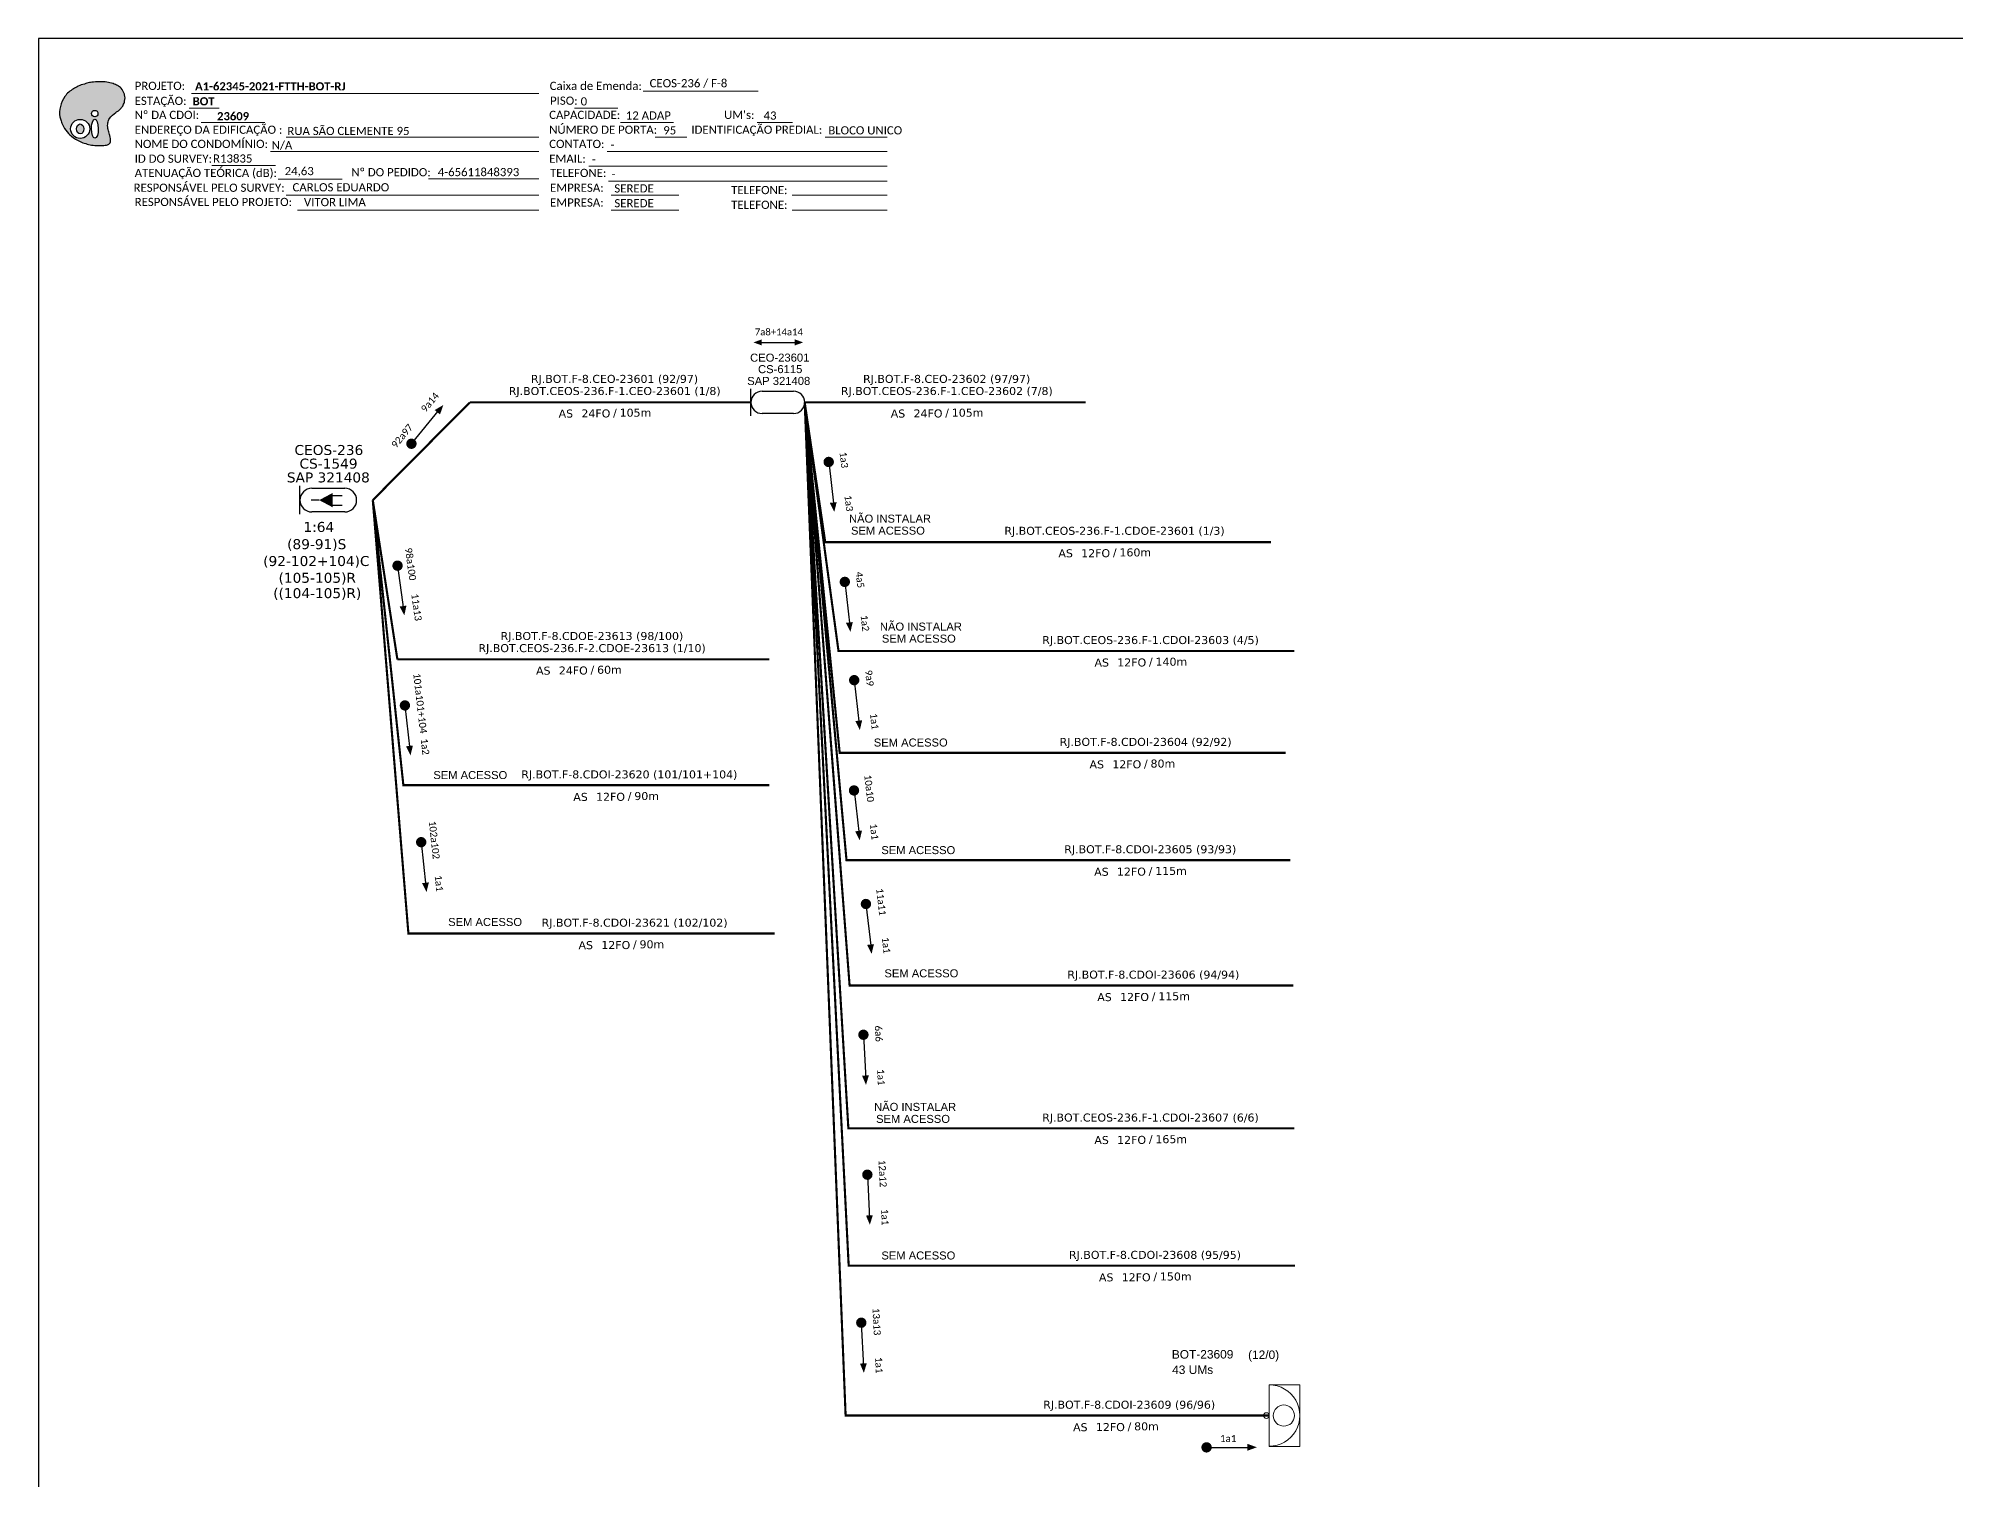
# Model space of a CAD drawing. Extents: x -89 to 749, y 705 to 1299.
# Drawn here: x -89.3 to 330, y 983.7 to 1299 of the extents above; entities that cross this region are included whole.
import ezdxf
from ezdxf.enums import TextEntityAlignment as Align

# ---------------------------------------------------------------- set-up
doc = ezdxf.new("R2010")
doc.units = 0
for name, color, linetype, lineweight in [("20.0-LEGENDA DOS CDO'S", 1, 'Continuous', 0), ('20.2-CDO_POSTE', 1, 'Continuous', 5), ('40.1-ETIQUETAS', 1, 'Continuous', 20)]:
    doc.layers.add(name, color=color, linetype=linetype, lineweight=lineweight)
for name, color, linetype in [('20.4-CEOS', 1, 'Continuous'), ('CAP a instalar', 1, 'Continuous'), ('SETA', 7, 'Continuous')]:
    doc.layers.add(name, color=color, linetype=linetype)
doc.styles.add('ARIAL', font='arial.ttf')
doc.styles.add('siredit', font='verdana.ttf')
doc.styles.get("Standard").update_dxf_attribs({"font": 'arial.ttf'})
doc.styles.add('WMF-Calibri0', font='calibri.ttf')
doc.styles.add('WMF-Calibri1', font='calibrib.ttf')
doc.linetypes.add('FENCELINE1', pattern='A,0.25,-0.1,[133,ltypeshp.shx,S=0.1,R=0,X=-0.1,Y=0],-0.1,1', length=1.45)

# ---------------------------------------------------------------- blocks, each defined once
blk = doc.blocks.new('OI')
h = blk.add_hatch(color=40)
edge = h.paths.add_edge_path()
edge.add_spline(control_points=[(4.35, -0.67), (3.92, -0.99), (3.26, -1.5), (2.81, -2.59), (2.9, -3.5), (3.06, -4.27), (3.31, -4.85), (3.37, -5.39), (3.4, -5.88), (3.2, -6.4), (2.54, -6.61), (1.65, -6.63), (0.55, -6.67), (-0.56, -6.42), (-1.61, -6.14), (-2.77, -5.61), (-3.92, -4.77), (-4.89, -3.7), (-5.34, -2.65), (-5.6, -1.94), (-5.85, -0.96), (-5.71, 0.47), (-5.1, 2.02), (-4.14, 3.02), (-3.3, 3.61), (-2.37, 4.16), (-1.36, 4.44), (-0.56, 4.7), (0.79, 4.85), (2.24, 4.97), (3.79, 4.57), (4.67, 4.21), (5.44, 3.65), (5.76, 2.99), (6.03, 2.21), (6.01, 1.46), (5.72, 0.64), (5.31, 0.08), (4.88, -0.38), (4.51, -0.55), (4.35, -0.67)], knot_values=[0, 0, 0, 0, 1.60434, 2.417191, 3.427595, 4.282808, 4.776746, 5.304182, 5.888771, 6.258406, 6.858137, 7.79129, 8.986195, 10.124242, 11.187857, 12.242908, 13.953784, 15.414161, 16.515391, 17.349188, 17.675853, 19.552021, 21.515531, 22.568638, 23.63245, 24.621084, 25.782718, 26.745347, 27.142653, 29.870543, 31.004649, 31.921532, 32.709589, 33.801391, 34.042471, 35.192333, 35.971461, 36.628871, 37.254359, 37.836911, 37.836911, 37.836911, 37.836911], degree=3, periodic=0)
h.paths.add_polyline_path([(1.13, -0.87, -1), (-0.04, -0.87, -1)], flags=16)
edge = h.paths.add_edge_path(flags=16)
edge.add_ellipse((0.56, -3.59), major_axis=(-0.02, 1.71), ratio=0.361305, start_angle=0, end_angle=360)
h.paths.add_polyline_path([(-0.36, -3.62, -1), (-3.8, -3.62, -1)], flags=16)
edge = h.paths.add_edge_path(flags=0)
edge.add_ellipse((-2.08, -3.62), major_axis=(0, 0.885), ratio=0.758294, start_angle=0, end_angle=360)
at = {"color": 40}
for centre, radius in [((-2.08, -3.62), 1.72), ((0.54, -0.87), 0.587)]:
    blk.add_circle(centre, radius, dxfattribs=at)
blk.add_ellipse((-2.08, -3.62), major_axis=(0, 0.885), ratio=0.758294, start_param=-3.141592653589792, end_param=3.141592653589792, dxfattribs=at)
blk.add_ellipse((0.56, -3.59), major_axis=(-0.02, 1.71), ratio=0.361305, dxfattribs=at)
at = {"color": 40, "start_tangent": (-0.800898, -0.598801), "end_tangent": (-0.800898, -0.598801)}
blk.add_spline([(4.35, -0.67), (3.2, -1.78), (2.9, -2.54), (2.92, -3.55), (3.12, -4.38), (3.28, -4.85), (3.37, -5.37), (3.35, -5.95), (3.2, -6.29), (2.66, -6.55), (1.73, -6.63), (0.54, -6.62), (-0.58, -6.41), (-1.6, -6.11), (-2.56, -5.67), (-3.95, -4.67), (-4.89, -3.56), (-5.37, -2.56), (-5.64, -1.78), (-5.72, -1.46), (-5.63, 0.42), (-4.84, 2.22), (-4.13, 2.99), (-3.27, 3.62), (-2.4, 4.09), (-1.3, 4.47), (-0.37, 4.72), (0.02, 4.77), (2.75, 4.8), (3.85, 4.53), (4.69, 4.16), (5.31, 3.68), (5.85, 2.73), (5.93, 2.5), (5.94, 1.35), (5.67, 0.62), (5.29, 0.08), (4.84, -0.36), (4.35, -0.67)], degree=3, dxfattribs=at)
blk = doc.blocks.new('CARIMBO')
at = {"color": 7, "lineweight": 0}
for points in [[(134.48, -16.3), (159.61, -16.3)], [(35.15, -20.06), (41.7, -20.06)], [(35.66, -16.79), (111.64, -16.79)], [(119.43, -20.02), (128.92, -20.02)], [(37.81, -23.14), (51.75, -23.14)], [(129.48, -23.14), (141.1, -23.14)], [(159.42, -23.14), (167.09, -23.14)], [(56.38, -26.37), (111.64, -26.37)], [(137.07, -26.37), (144.01, -26.37)], [(174.24, -26.37), (187.8, -26.37)], [(40.13, -32.55), (54.07, -32.55)], [(52.97, -29.48), (111.64, -29.48)], [(122.56, -32.72), (187.83, -32.72)], [(126.6, -29.48), (187.83, -29.48)], [(54.67, -35.52), (68.61, -35.52)], [(126.84, -35.96), (187.83, -35.96)], [(56.38, -39.07), (111.64, -39.07)], [(127.45, -39.07), (142.25, -39.07)], [(167.06, -39.07), (187.83, -39.07)], [(58.87, -42.31), (111.64, -42.31)], [(127.45, -42.31), (142.25, -42.31)], [(167.06, -42.31), (187.83, -42.31)]]:
    blk.add_lwpolyline(points, dxfattribs=at)
at = {"color": 7, "xscale": 1.213923925163967, "yscale": 1.213923925163967, "zscale": 1.213923925163967, "rotation": 0.1532896023949059}
blk.add_blockref('OI', (13.86, -20.16), dxfattribs=at)
at = {"color": 7, "lineweight": 0, "style": 'WMF-Calibri0'}
for s, height, p in [('PROJETO:', 1.793, (23.26, -16.04)), ('Caixa de Emenda:', 1.7927, (114.02, -16.04)), ('ESTAÇÃO:', 1.793, (23.26, -19.32)), ('Nº DA CDOI:', 1.7927, (23.26, -22.39)), ('CAPACIDADE:', 1.7927, (113.91, -22.39)), ('PISO:', 1.793, (114.09, -19.28)), ("UM's:", 1.793, (152.15, -22.39)), ('ENDEREÇO DA EDIFICAÇÃO :', 1.7927, (23.26, -25.63)), ('NÚMERO DE PORTA:', 1.7927, (113.91, -25.63)), ('IDENTIFICAÇÃO PREDIAL:', 1.7927, (144.99, -25.63)), ('NOME DO CONDOMÍNIO:', 1.7927, (23.26, -28.74)), ('CONTATO:', 1.793, (113.91, -28.74)), ('ATENUAÇÃO TEÓRICA (dB):', 1.7927, (23.26, -35.09)), ('ID DO SURVEY:', 1.7927, (23.26, -31.97)), ('EMAIL:', 1.793, (113.91, -31.97)), ('TELEFONE:', 1.793, (114.09, -35.09)), ('RESPONSÁVEL PELO SURVEY:', 1.7927, (23.02, -38.32)), ('EMPRESA:', 1.793, (114.09, -38.32)), ('TELEFONE:', 1.793, (153.7, -38.83)), ('RESPONSÁVEL PELO PROJETO:', 1.7927, (23.26, -41.44)), ('EMPRESA:', 1.793, (114.09, -41.56)), ('TELEFONE:', 1.793, (153.7, -42.06))]:
    blk.add_text(s, height=height, dxfattribs=at).set_placement(p)
at = {"color": 7, "lineweight": 0, "flags": 8}
for tag, p, style in [('PROJ', (36.46, -16.13), 'WMF-Calibri1'), ('CEOS-XX', (135.87, -15.46), 'WMF-Calibri0'), ('EST', (35.94, -19.41), 'WMF-Calibri1'), ('PISO_PTR', (120.78, -19.42), 'WMF-Calibri0'), ('CAPAC.', (130.66, -22.52), 'WMF-Calibri0'), ("UC'S", (160.78, -22.54), 'WMF-Calibri0'), ('LOGRADOURO', (56.65, -25.91), 'WMF-Calibri0'), ('N°', (138.85, -25.77), 'WMF-Calibri0'), ('N°PREDIO', (174.94, -25.77), 'WMF-Calibri0'), ('NOME_DO_COND.', (53.23, -29.02), 'WMF-Calibri0'), ('NOME_DO_CONTATO', (127.3, -28.89), 'WMF-Calibri0'), ('_ID_', (40.39, -31.94), 'WMF-Calibri0'), ('O_POTEN', (56.06, -34.68), 'WMF-Calibri0'), ('EMAIL', (123.26, -32.12), 'WMF-Calibri0'), ('RES_SURVEY', (57.78, -38.23), 'WMF-Calibri0'), ('TELEFONE', (127.55, -35.36), 'WMF-Calibri0'), ('EMP_RESP_SURVEY', (128.16, -38.47), 'WMF-Calibri0'), ('CONT_RESP_SURVEY', (167.76, -38.47), 'WMF-Calibri0'), ('RES_PROJ', (60.27, -41.47), 'WMF-Calibri0'), ('EMP_RESP_PROJ', (128.16, -41.71), 'WMF-Calibri0'), ('CONT_RESP_PROJ', (167.76, -41.71), 'WMF-Calibri0')]:
    blk.add_attdef(tag, p, '', height=1.79, dxfattribs=dict(at, style=style))
at = {"color": 7, "lineweight": 0, "style": 'WMF-Calibri1', "flags": 8}
blk.add_attdef("N° CDO'S", text='', height=1.79, dxfattribs=at).set_placement((44.78, -22.68), align=Align.CENTER)
blk = doc.blocks.new('ETIQUETA_RS5F')
at = {"layer": '40.1-ETIQUETAS', "color": 0, "style": 'siredit'}
blk.add_text('/', height=1.5, dxfattribs=at).set_placement((1.58, -1.95), align=Align.MIDDLE_RIGHT)
for tag, p in [('ETIQUETA_R_PRIMARIA', (1.21, 4.1)), ('ETIQUETA_R_SECUNDARIA', (1.21, 2.1)), ('F_ATIVAS/F_MORTAS', (1.14, -4.24))]:
    blk.add_attdef(tag, text='', height=1.5, dxfattribs=at).set_placement(p, align=Align.MIDDLE_CENTER)
for tag, p in [('TIPO_CABO', (-6.58, -2.12)), ('CAP_CABO', (0.4, -2.09))]:
    blk.add_attdef(tag, text='', height=1.5, dxfattribs=at).set_placement(p, align=Align.MIDDLE_RIGHT)
blk.add_attdef('METROS', text='', height=1.5, dxfattribs=at).set_placement((2.14, -1.95), align=Align.MIDDLE_LEFT)
for tag, p in [('FUSÃO_1', (0.85, -8.39)), ('FUSÃO_2', (0.85, -10.6)), ('FUSÃO_3', (0.85, -12.93)), ('FUSÃO_4', (0.85, -15.14)), ('FUSÃO_5', (0.85, -17.16))]:
    blk.add_attdef(tag, text='', height=1.5, dxfattribs=at).set_placement(p, align=Align.CENTER)
blk = doc.blocks.new('CDOE-TEXTO PADRÃO')
at = {"layer": "20.0-LEGENDA DOS CDO'S", "color": 0, "style": 'ARIAL'}
for tag, p in [('CDO_N', (0.49, 7.39)), ('CORDOALHA', (0.5, 4.33)), ('SAP', (0.51, 1.67)), ('SPLITER_1', (0.59, -0.91)), ('SPLITER_2', (0.6, -3.55)), ('(XX-XX_F)S', (0.54, -8.29)), ('(XX-XX_L)S', (0.55, -10.83)), ('UMS', (0.55, -13.15))]:
    blk.add_attdef(tag, p, '', height=1.7, rotation=0.118, dxfattribs=at)
blk.add_attdef('FIBRAS_UTILIZADAS', text='', height=1.7, rotation=0.118, dxfattribs=at).set_placement((19.77, 7.43), align=Align.CENTER)

msp = doc.modelspace()

# ---------------------------------------------------------------- linework, layer by layer
msp.add_lwpolyline([(-89.32, 705.02), (749.25, 705.02), (749.25, 1299.02), (-89.32, 1299.02), (-89.32, 705.02)])
at = {"color": 7, "lineweight": 0}
msp.add_lwpolyline([(-4.01, 1268.26), (20.14, 1268.26)], dxfattribs=at)
at = {"const_width": 1.13, "elevation": 2}
for points in [[(-8.09, 1209.9, 1), (-7.37, 1210.77, 1)], [(-10.85, 1184.22, -1), (-10.69, 1183.1, -1)], [(-9.22, 1153.65, -1), (-9.09, 1152.53, -1)], [(-5.66, 1123.73, -1), (-5.53, 1122.61, -1)], [(165.59, 990.78, 1), (166.72, 990.78, 1)]]:
    msp.add_lwpolyline(points, format="xyb", close=True, dxfattribs=at)
at = {"const_width": 1.13}
for points in [[(83.45, 1206.91, -1), (83.58, 1205.78, -1)], [(86.98, 1180.67, -1), (87.11, 1179.55, -1)], [(89.03, 1159.18, -1), (89.16, 1158.06, -1)], [(88.99, 1135.05, -1), (89.12, 1133.93, -1)], [(91.6, 1110.21, -1), (91.73, 1109.09, -1)], [(91.08, 1081.6, -1), (91.14, 1080.48, -1)], [(91.94, 1051, -1), (92, 1049.87, -1)], [(90.62, 1018.62, -1), (90.68, 1017.49, -1)]]:
    msp.add_lwpolyline(points, format="xyb", close=True, dxfattribs=at)
at = {"layer": '20.4-CEOS', "color": 5}
for p, q in [((66.52, 1216.44, 2), (66.52, 1222.34, 2)), ((68.97, 1221.83, 2), (75.82, 1221.83, 2)), ((75.82, 1216.94, 2), (68.97, 1216.94, 2))]:
    msp.add_line(p, q, dxfattribs=at)
at = {"layer": '20.4-CEOS', "color": 7}
for p, q in [((-29.52, 1200.58, 2), (-22.29, 1200.58, 2)), ((-22.29, 1195.43, 2), (-29.52, 1195.43, 2))]:
    msp.add_line(p, q, dxfattribs=at)
at = {"layer": '20.4-CEOS', "color": 7, "elevation": 2}
for points in [[(-32.1, 1194.9), (-32.1, 1201.11)], [(-27.9, 1198), (-29.64, 1198)], [(-25.05, 1199.03), (-22.86, 1199.03)], [(-25.05, 1196.88), (-22.86, 1196.88)]]:
    msp.add_lwpolyline(points, dxfattribs=at)
msp.add_lwpolyline([(-27.9, 1198, 0, 3.18, 0), (-24.92, 1198, 3.18, 3.18, 0)], format="xyseb", dxfattribs=at)
at = {"layer": '20.4-CEOS', "color": 5}
for centre, start, end in [((68.97, 1219.39, 2), 90, 270), ((75.82, 1219.39, 2), 270, 90)]:
    msp.add_arc(centre, 2.45, start, end, dxfattribs=at)
at = {"layer": '20.4-CEOS', "color": 7}
for centre, start, end in [((-29.52, 1198, 2), 90, 270), ((-22.29, 1198, 2), 270, 90)]:
    msp.add_arc(centre, 2.58, start, end, dxfattribs=at)
at = {"layer": '40.1-ETIQUETAS', "color": 1}
msp.add_line((179.86, 991.03, 2), (179.86, 1004.45, 2), dxfattribs=at)
at = {"layer": '40.1-ETIQUETAS', "color": 7, "elevation": 2}
msp.add_lwpolyline([(-16.18, 1198, 0.467, 0.467, 0), (-9.49, 1135.63, 0.467, 0.467, 0), (70.56, 1135.63, 0.467, 0.467, 0)], format="xyseb", dxfattribs=at)
at = {"layer": '40.1-ETIQUETAS', "color": 1, "elevation": 2}
msp.add_lwpolyline([(179.86, 1004.45), (186.58, 1004.45), (186.58, 991), (179.86, 991)], close=True, dxfattribs=at)
at = {"layer": '40.1-ETIQUETAS', "color": 1}
for centre, major_axis, start_param, end_param in [((179.86, 997.74, 2), (-4.74, 4.74), 2.356194, 5.497787), ((183.05, 997.74, 2), (1.64, 1.64), 3.926991, 10.210176)]:
    msp.add_ellipse(centre, major_axis=major_axis, ratio=1, start_param=start_param, end_param=end_param, dxfattribs=at)
at = {"layer": '40.1-ETIQUETAS', "color": 251, "true_color": 0x636466}
msp.add_ellipse((179.24, 997.74, 2), major_axis=(-0.439, 0.439), ratio=1, start_param=2.356194490191767, end_param=8.639379797371353, dxfattribs=at)
at = {"layer": 'CAP a instalar', "color": 7, "linetype": 'FENCELINE1', "ltscale": 5, "const_width": 0.467, "elevation": 2}
for points in [[(-16.18, 1198), (5.05, 1219.39)], [(66.52, 1219.39), (5.05, 1219.39)], [(78.27, 1219.39), (139.74, 1219.39)], [(-16.18, 1198), (-10.8, 1163.15)], [(70.56, 1163.15), (-10.8, 1163.15)]]:
    msp.add_lwpolyline(points, dxfattribs=at)
at = {"layer": 'CAP a instalar', "color": 8, "linetype": 'FENCELINE1', "ltscale": 5, "const_width": 0.467, "elevation": 2}
for points in [[(78.27, 1219.39), (82.76, 1188.81), (180.21, 1188.81)], [(78.27, 1219.39), (85.66, 1165.01), (185.35, 1165.01)], [(78.27, 1219.39), (87.82, 1060.56), (185.32, 1060.56)]]:
    msp.add_lwpolyline(points, dxfattribs=at)
at = {"layer": 'CAP a instalar', "color": 251, "linetype": 'FENCELINE1', "ltscale": 5, "true_color": 0x636466, "const_width": 0.467, "elevation": 2}
for points in [[(78.27, 1219.39), (85.92, 1142.73), (183.45, 1142.73)], [(78.27, 1219.39), (87.41, 1119.25), (184.47, 1119.25)], [(78.27, 1219.39), (88.09, 1091.83), (185.15, 1091.83)], [(78.27, 1219.39), (87.89, 1030.52), (185.51, 1030.52)]]:
    msp.add_lwpolyline(points, dxfattribs=at)
at = {"layer": 'CAP a instalar', "linetype": 'FENCELINE1', "ltscale": 5, "const_width": 0.467, "elevation": 2}
msp.add_lwpolyline([(78.27, 1219.39), (87.22, 997.74), (179.86, 997.74)], dxfattribs=at)
at = {"layer": 'CAP a instalar', "color": 251, "linetype": 'FENCELINE1', "ltscale": 5, "true_color": 0x636466, "elevation": 2}
msp.add_lwpolyline([(-16.18, 1198, 0.467, 0.467, 0), (-8.39, 1103.19, 0.467, 0.467, 0), (71.7, 1103.19, 0.467, 0.467, 0)], format="xyseb", dxfattribs=at)
at = {"layer": 'SETA', "elevation": 2}
for points in [[(68.2, 1232.49), (76.79, 1232.49)], [(-7.73, 1210.33), (-1.56, 1217.81)], [(-10.77, 1183.66), (-9.44, 1174.06)], [(-9.16, 1153.09), (-8.06, 1143.46)], [(-5.6, 1123.17), (-4.55, 1113.52)], [(166.16, 990.78), (175.86, 990.78)]]:
    msp.add_lwpolyline(points, dxfattribs=at)
at = {"layer": 'SETA'}
for points in [[(83.52, 1206.35), (84.62, 1196.71)], [(87.04, 1180.11), (88.14, 1170.47)], [(89.09, 1158.62), (90.19, 1148.99)], [(89.06, 1134.49), (90.16, 1124.85)], [(91.67, 1109.65), (92.77, 1100.01)], [(91.11, 1081.04), (91.61, 1071.36)], [(91.97, 1050.44), (92.47, 1040.75)], [(90.65, 1018.05), (91.16, 1008.37)]]:
    msp.add_lwpolyline(points, dxfattribs=at)
for points in [[(68.89, 1233.17, 2), (67.06, 1232.5, 2), (68.89, 1231.84, 2)], [(76.11, 1233.17, 2), (77.94, 1232.5, 2), (76.11, 1231.84, 2)], [(-2.64, 1217.7, 2), (-0.75, 1218.82, 2), (-1.48, 1216.74, 2)], [(83.77, 1197.4), (84.75, 1195.43), (85.26, 1197.57)], [(-10.31, 1174.72, 2), (-9.28, 1172.78, 2), (-8.82, 1174.93, 2)], [(87.29, 1171.16), (88.28, 1169.19), (88.79, 1171.33)], [(89.34, 1149.67), (90.33, 1147.71), (90.84, 1149.84)], [(-8.91, 1144.14, 2), (-7.92, 1142.17, 2), (-7.41, 1144.31, 2)], [(89.31, 1125.54), (90.29, 1123.57), (90.8, 1125.71)], [(-5.4, 1114.22, 2), (-4.43, 1112.24, 2), (-3.91, 1114.38, 2)], [(91.92, 1100.7), (92.9, 1098.73), (93.41, 1100.87)], [(90.81, 1072.09), (91.67, 1070.07), (92.31, 1072.17)], [(91.67, 1041.49), (92.52, 1039.47), (93.17, 1041.57)], [(90.35, 1009.11), (91.21, 1007.08), (91.85, 1009.18)], [(175.08, 991.55, 2), (177.15, 990.8, 2), (175.08, 990.04, 2)]]:
    msp.add_solid(points, dxfattribs=at)

# ---------------------------------------------------------------- block references
ref = msp.add_blockref('CARIMBO', (-91.51, 1303.77))
ref.add_attrib('PROJ', 'A1-62345-2021-FTTH-BOT-RJ', (-55.05, 1287.63), dxfattribs={"color": 7, "lineweight": 0, "height": 1.7927, "style": 'WMF-Calibri1'})
ref.add_attrib('EST', 'BOT', (-55.57, 1284.35), dxfattribs={"color": 7, "lineweight": 0, "height": 1.793, "style": 'WMF-Calibri1'})
ref.add_attrib("N° CDO'S", '23609', dxfattribs={"color": 7, "lineweight": 0, "height": 1.793, "style": 'WMF-Calibri1'}).set_placement((-46.73, 1281.09), align=Align.CENTER)
ref.add_attrib('LOGRADOURO', 'RUA SÃO CLEMENTE 95', (-34.86, 1277.86), dxfattribs={"color": 7, "lineweight": 0, "height": 1.7927, "style": 'WMF-Calibri0'})
ref.add_attrib('NOME_DO_COND.', 'N/A', (-38.28, 1274.74), dxfattribs={"color": 7, "lineweight": 0, "height": 1.793, "style": 'WMF-Calibri0'})
ref.add_attrib('_ID_', 'R13835', (-51.11, 1271.83), dxfattribs={"color": 7, "lineweight": 0, "height": 1.793, "style": 'WMF-Calibri0'})
ref.add_attrib('O_POTEN', '24,63', (-35.45, 1269.09), dxfattribs={"color": 7, "lineweight": 0, "height": 1.793, "style": 'WMF-Calibri0'})
ref.add_attrib('RES_SURVEY', 'CARLOS EDUARDO', (-33.73, 1265.54), dxfattribs={"color": 7, "lineweight": 0, "height": 1.7927, "style": 'WMF-Calibri0'})
ref.add_attrib('RES_PROJ', 'VITOR LIMA', (-31.24, 1262.3), dxfattribs={"color": 7, "lineweight": 0, "height": 1.793, "style": 'WMF-Calibri0'})
ref.add_attrib('CEOS-XX', 'CEOS-236 / F-8', (44.36, 1288.31), dxfattribs={"color": 7, "lineweight": 0, "height": 1.7927, "style": 'WMF-Calibri0'})
ref.add_attrib('CAPAC.', '12 ADAP', (39.15, 1281.25), dxfattribs={"color": 7, "lineweight": 0, "height": 1.793, "style": 'WMF-Calibri0'})
ref.add_attrib("UC'S", '43', (69.27, 1281.23), dxfattribs={"color": 7, "lineweight": 0, "height": 1.793, "style": 'WMF-Calibri0'})
ref.add_attrib('PISO_PTR', '0', (29.28, 1284.34), dxfattribs={"color": 7, "lineweight": 0, "height": 1.79, "style": 'WMF-Calibri0'})
ref.add_attrib('N°', '95', (47.34, 1278), dxfattribs={"color": 7, "lineweight": 0, "height": 1.793, "style": 'WMF-Calibri0'})
ref.add_attrib('N°PREDIO', 'BLOCO UNICO', (83.43, 1278), dxfattribs={"color": 7, "lineweight": 0, "height": 1.7927, "style": 'WMF-Calibri0'})
ref.add_attrib('NOME_DO_CONTATO', '-', (35.79, 1274.88), dxfattribs={"color": 7, "lineweight": 0, "height": 1.79, "style": 'WMF-Calibri0'})
ref.add_attrib('EMAIL', '-', (31.75, 1271.65), dxfattribs={"color": 7, "lineweight": 0, "height": 1.79, "style": 'WMF-Calibri0'})
ref.add_attrib('TELEFONE', '-', (36.04, 1268.41), dxfattribs={"color": 7, "lineweight": 0, "height": 1.79, "style": 'WMF-Calibri0'})
ref.add_attrib('EMP_RESP_SURVEY', 'SEREDE', (36.65, 1265.3), dxfattribs={"color": 7, "lineweight": 0, "height": 1.793, "style": 'WMF-Calibri0'})
ref.add_attrib('EMP_RESP_PROJ', 'SEREDE', (36.65, 1262.06), dxfattribs={"color": 7, "lineweight": 0, "height": 1.793, "style": 'WMF-Calibri0'})
at = {"layer": '20.2-CDO_POSTE', "color": 5}
ref = msp.add_blockref('CDOE-TEXTO PADRÃO', (66.21, 1221.28, 2), dxfattribs=dict(at, xscale=1.034482322246155, yscale=1.034482322246155, zscale=1.034482322246155))
ref.add_attrib('CDO_N', 'CEO-23601', (66.33, 1228.28, 2), dxfattribs={"layer": "20.0-LEGENDA DOS CDO'S", "color": 0, "height": 1.758, "rotation": 0.118, "style": 'ARIAL'})
ref.add_attrib('CORDOALHA', 'CS-6115', (68.07, 1225.77, 2), dxfattribs={"layer": "20.0-LEGENDA DOS CDO'S", "color": 0, "height": 1.758, "rotation": 0.118, "style": 'ARIAL'})
ref.add_attrib('SAP', 'SAP 321408', (65.7, 1223.18, 2), dxfattribs={"layer": "20.0-LEGENDA DOS CDO'S", "color": 0, "height": 1.758, "rotation": 0.118, "style": 'ARIAL'})
at = {"layer": '40.1-ETIQUETAS', "color": 8}
ref = msp.add_blockref('ETIQUETA_RS5F', (144.64, 1188.84, 2), dxfattribs=dict(at, xscale=1.16639998499977, yscale=1.16639998499977, zscale=1.16639998499977))
ref.add_attrib('ETIQUETA_R_SECUNDARIA', 'RJ.BOT.CEOS-236.F-1.CDOE-23601 (1/3)', dxfattribs={"color": 0, "height": 1.7496, "style": 'siredit'}).set_placement((146.02, 1191.29, 2), align=Align.MIDDLE_CENTER)
ref.add_attrib('TIPO_CABO', 'AS', dxfattribs={"color": 0, "height": 1.75, "style": 'siredit'}).set_placement((136.92, 1186.37, 2), align=Align.MIDDLE_RIGHT)
ref.add_attrib('CAP_CABO', '12FO', dxfattribs={"color": 0, "height": 1.75, "style": 'siredit'}).set_placement((145.06, 1186.39, 2), align=Align.MIDDLE_RIGHT)
ref.add_attrib('METROS', '160m', dxfattribs={"color": 0, "height": 1.75, "style": 'siredit'}).set_placement((147.1, 1186.56, 2), align=Align.MIDDLE_LEFT)
at = {"layer": '40.1-ETIQUETAS', "color": 7}
ref = msp.add_blockref('ETIQUETA_RS5F', (30.4, 1163.17, 2), dxfattribs=dict(at, xscale=1.16639998499977, yscale=1.16639998499977, zscale=1.16639998499977))
ref.add_attrib('ETIQUETA_R_PRIMARIA', 'RJ.BOT.F-8.CDOE-23613 (98/100)', dxfattribs={"color": 0, "height": 1.7496, "style": 'siredit'}).set_placement((31.74, 1168.28, 2), align=Align.MIDDLE_CENTER)
ref.add_attrib('ETIQUETA_R_SECUNDARIA', 'RJ.BOT.CEOS-236.F-2.CDOE-23613 (1/10)', dxfattribs={"color": 0, "height": 1.7496, "style": 'siredit'}).set_placement((31.78, 1165.63, 2), align=Align.MIDDLE_CENTER)
ref.add_attrib('TIPO_CABO', 'AS', dxfattribs={"color": 0, "height": 1.75, "style": 'siredit'}).set_placement((22.69, 1160.7, 2), align=Align.MIDDLE_RIGHT)
ref.add_attrib('CAP_CABO', '24FO', dxfattribs={"color": 0, "height": 1.75, "style": 'siredit'}).set_placement((30.83, 1160.73, 2), align=Align.MIDDLE_RIGHT)
ref.add_attrib('METROS', '60m', dxfattribs={"color": 0, "height": 1.75, "style": 'siredit'}).set_placement((32.87, 1160.89, 2), align=Align.MIDDLE_LEFT)
at = {"layer": '40.1-ETIQUETAS', "color": 8}
ref = msp.add_blockref('ETIQUETA_RS5F', (152.52, 1164.93, 2), dxfattribs=dict(at, xscale=1.16639998499977, yscale=1.16639998499977, zscale=1.16639998499977))
ref.add_attrib('ETIQUETA_R_SECUNDARIA', 'RJ.BOT.CEOS-236.F-1.CDOI-23603 (4/5)', dxfattribs={"color": 0, "height": 1.7496, "style": 'siredit'}).set_placement((153.9, 1167.39, 2), align=Align.MIDDLE_CENTER)
ref.add_attrib('TIPO_CABO', 'AS', dxfattribs={"color": 0, "height": 1.75, "style": 'siredit'}).set_placement((144.81, 1162.47, 2), align=Align.MIDDLE_RIGHT)
ref.add_attrib('CAP_CABO', '12FO', dxfattribs={"color": 0, "height": 1.75, "style": 'siredit'}).set_placement((152.95, 1162.49, 2), align=Align.MIDDLE_RIGHT)
ref.add_attrib('METROS', '140m', dxfattribs={"color": 0, "height": 1.75, "style": 'siredit'}).set_placement((154.99, 1162.65, 2), align=Align.MIDDLE_LEFT)
at = {"layer": '40.1-ETIQUETAS', "color": 251, "true_color": 0x636466}
ref = msp.add_blockref('ETIQUETA_RS5F', (151.44, 1142.65, 2), dxfattribs=dict(at, xscale=1.16639998499977, yscale=1.16639998499977, zscale=1.16639998499977))
ref.add_attrib('ETIQUETA_R_SECUNDARIA', 'RJ.BOT.F-8.CDOI-23604 (92/92)', dxfattribs={"color": 0, "height": 1.7496, "style": 'siredit'}).set_placement((152.82, 1145.11, 2), align=Align.MIDDLE_CENTER)
ref.add_attrib('TIPO_CABO', 'AS', dxfattribs={"color": 0, "height": 1.75, "style": 'siredit'}).set_placement((143.72, 1140.19, 2), align=Align.MIDDLE_RIGHT)
ref.add_attrib('CAP_CABO', '12FO', dxfattribs={"color": 0, "height": 1.75, "style": 'siredit'}).set_placement((151.87, 1140.21, 2), align=Align.MIDDLE_RIGHT)
ref.add_attrib('METROS', '80m', dxfattribs={"color": 0, "height": 1.75, "style": 'siredit'}).set_placement((153.9, 1140.37, 2), align=Align.MIDDLE_LEFT)
at = {"layer": '40.1-ETIQUETAS', "color": 7}
ref = msp.add_blockref('ETIQUETA_RS5F', (38.54, 1135.54, 2), dxfattribs=dict(at, xscale=1.16639998499977, yscale=1.16639998499977, zscale=1.16639998499977))
ref.add_attrib('ETIQUETA_R_SECUNDARIA', 'RJ.BOT.F-8.CDOI-23620 (101/101+104)', dxfattribs={"color": 0, "height": 1.7496, "style": 'siredit'}).set_placement((39.92, 1138, 2), align=Align.MIDDLE_CENTER)
ref.add_attrib('TIPO_CABO', 'AS', dxfattribs={"color": 0, "height": 1.75, "style": 'siredit'}).set_placement((30.83, 1133.08, 2), align=Align.MIDDLE_RIGHT)
ref.add_attrib('CAP_CABO', '12FO', dxfattribs={"color": 0, "height": 1.75, "style": 'siredit'}).set_placement((38.97, 1133.1, 2), align=Align.MIDDLE_RIGHT)
ref.add_attrib('METROS', '90m', dxfattribs={"color": 0, "height": 1.75, "style": 'siredit'}).set_placement((41.01, 1133.27, 2), align=Align.MIDDLE_LEFT)
at = {"layer": '40.1-ETIQUETAS', "color": 251, "true_color": 0x636466}
ref = msp.add_blockref('ETIQUETA_RS5F', (152.46, 1119.17, 2), dxfattribs=dict(at, xscale=1.16639998499977, yscale=1.16639998499977, zscale=1.16639998499977))
ref.add_attrib('ETIQUETA_R_SECUNDARIA', 'RJ.BOT.F-8.CDOI-23605 (93/93)', dxfattribs={"color": 0, "height": 1.7496, "style": 'siredit'}).set_placement((153.84, 1121.62, 2), align=Align.MIDDLE_CENTER)
ref.add_attrib('TIPO_CABO', 'AS', dxfattribs={"color": 0, "height": 1.75, "style": 'siredit'}).set_placement((144.74, 1116.7, 2), align=Align.MIDDLE_RIGHT)
ref.add_attrib('CAP_CABO', '12FO', dxfattribs={"color": 0, "height": 1.75, "style": 'siredit'}).set_placement((152.88, 1116.73, 2), align=Align.MIDDLE_RIGHT)
ref.add_attrib('METROS', '115m', dxfattribs={"color": 0, "height": 1.75, "style": 'siredit'}).set_placement((154.92, 1116.89, 2), align=Align.MIDDLE_LEFT)
ref = msp.add_blockref('ETIQUETA_RS5F', (39.69, 1103.11, 2), dxfattribs=dict(at, xscale=1.16639998499977, yscale=1.16639998499977, zscale=1.16639998499977))
ref.add_attrib('ETIQUETA_R_SECUNDARIA', 'RJ.BOT.F-8.CDOI-23621 (102/102)', dxfattribs={"color": 0, "height": 1.7496, "style": 'siredit'}).set_placement((41.07, 1105.56, 2), align=Align.MIDDLE_CENTER)
ref.add_attrib('TIPO_CABO', 'AS', dxfattribs={"color": 0, "height": 1.75, "style": 'siredit'}).set_placement((31.97, 1100.64, 2), align=Align.MIDDLE_RIGHT)
ref.add_attrib('CAP_CABO', '12FO', dxfattribs={"color": 0, "height": 1.75, "style": 'siredit'}).set_placement((40.12, 1100.67, 2), align=Align.MIDDLE_RIGHT)
ref.add_attrib('METROS', '90m', dxfattribs={"color": 0, "height": 1.75, "style": 'siredit'}).set_placement((42.15, 1100.83, 2), align=Align.MIDDLE_LEFT)
ref = msp.add_blockref('ETIQUETA_RS5F', (153.13, 1091.75, 2), dxfattribs=dict(at, xscale=1.16639998499977, yscale=1.16639998499977, zscale=1.16639998499977))
ref.add_attrib('ETIQUETA_R_SECUNDARIA', 'RJ.BOT.F-8.CDOI-23606 (94/94)', dxfattribs={"color": 0, "height": 1.7496, "style": 'siredit'}).set_placement((154.51, 1094.2, 2), align=Align.MIDDLE_CENTER)
ref.add_attrib('TIPO_CABO', 'AS', dxfattribs={"color": 0, "height": 1.75, "style": 'siredit'}).set_placement((145.42, 1089.28, 2), align=Align.MIDDLE_RIGHT)
ref.add_attrib('CAP_CABO', '12FO', dxfattribs={"color": 0, "height": 1.75, "style": 'siredit'}).set_placement((153.56, 1089.31, 2), align=Align.MIDDLE_RIGHT)
ref.add_attrib('METROS', '115m', dxfattribs={"color": 0, "height": 1.75, "style": 'siredit'}).set_placement((155.6, 1089.47, 2), align=Align.MIDDLE_LEFT)
at = {"layer": '40.1-ETIQUETAS', "color": 8}
ref = msp.add_blockref('ETIQUETA_RS5F', (152.5, 1060.48, 2), dxfattribs=dict(at, xscale=1.16639998499977, yscale=1.16639998499977, zscale=1.16639998499977))
ref.add_attrib('ETIQUETA_R_SECUNDARIA', 'RJ.BOT.CEOS-236.F-1.CDOI-23607 (6/6)', dxfattribs={"color": 0, "height": 1.7496, "style": 'siredit'}).set_placement((153.88, 1062.93, 2), align=Align.MIDDLE_CENTER)
ref.add_attrib('TIPO_CABO', 'AS', dxfattribs={"color": 0, "height": 1.75, "style": 'siredit'}).set_placement((144.78, 1058.01, 2), align=Align.MIDDLE_RIGHT)
ref.add_attrib('CAP_CABO', '12FO', dxfattribs={"color": 0, "height": 1.75, "style": 'siredit'}).set_placement((152.92, 1058.04, 2), align=Align.MIDDLE_RIGHT)
ref.add_attrib('METROS', '165m', dxfattribs={"color": 0, "height": 1.75, "style": 'siredit'}).set_placement((154.96, 1058.2, 2), align=Align.MIDDLE_LEFT)
at = {"layer": '40.1-ETIQUETAS', "color": 251, "true_color": 0x636466}
ref = msp.add_blockref('ETIQUETA_RS5F', (153.49, 1030.44, 2), dxfattribs=dict(at, xscale=1.16639998499977, yscale=1.16639998499977, zscale=1.16639998499977))
ref.add_attrib('ETIQUETA_R_SECUNDARIA', 'RJ.BOT.F-8.CDOI-23608 (95/95)', dxfattribs={"color": 0, "height": 1.7496, "style": 'siredit'}).set_placement((154.87, 1032.89, 2), align=Align.MIDDLE_CENTER)
ref.add_attrib('TIPO_CABO', 'AS', dxfattribs={"color": 0, "height": 1.75, "style": 'siredit'}).set_placement((145.78, 1027.97, 2), align=Align.MIDDLE_RIGHT)
ref.add_attrib('CAP_CABO', '12FO', dxfattribs={"color": 0, "height": 1.75, "style": 'siredit'}).set_placement((153.92, 1027.99, 2), align=Align.MIDDLE_RIGHT)
ref.add_attrib('METROS', '150m', dxfattribs={"color": 0, "height": 1.75, "style": 'siredit'}).set_placement((155.96, 1028.16, 2), align=Align.MIDDLE_LEFT)
at = {"layer": '40.1-ETIQUETAS', "color": 1}
ref = msp.add_blockref('CDOE-TEXTO PADRÃO', (166.56, 997.7, 2), dxfattribs=dict(at, xscale=1.09648293559315, yscale=1.09648293559315, zscale=1.09648293559315))
ref.add_attrib('CDO_N', 'BOT-23609', (158.56, 1010.19, 2), dxfattribs={"layer": "20.0-LEGENDA DOS CDO'S", "color": 0, "height": 1.864, "rotation": 0.118, "style": 'ARIAL'})
ref.add_attrib('CORDOALHA', '43 UMs', (158.63, 1006.82, 2), dxfattribs={"layer": "20.0-LEGENDA DOS CDO'S", "color": 0, "height": 1.864, "rotation": 0.118, "style": 'ARIAL'})
ref.add_attrib('FIBRAS_UTILIZADAS', '       (12/0)', dxfattribs={"layer": "20.0-LEGENDA DOS CDO'S", "color": 0, "height": 1.8639, "rotation": 0.118, "style": 'ARIAL'}).set_placement((176.1, 1010.1, 2), align=Align.CENTER)
at = {"layer": 'CAP a instalar', "color": 7, "linetype": 'FENCELINE1', "ltscale": 7}
ref = msp.add_blockref('ETIQUETA_RS5F', (35.34, 1219.41, 2), dxfattribs=dict(at, xscale=1.16639998499977, yscale=1.16639998499977, zscale=1.16639998499977))
ref.add_attrib('ETIQUETA_R_PRIMARIA', 'RJ.BOT.F-8.CEO-23601 (92/97)', dxfattribs={"layer": '40.1-ETIQUETAS', "color": 0, "height": 1.7496, "style": 'siredit'}).set_placement((36.68, 1224.52, 2), align=Align.MIDDLE_CENTER)
ref.add_attrib('ETIQUETA_R_SECUNDARIA', 'RJ.BOT.CEOS-236.F-1.CEO-23601 (1/8)', dxfattribs={"layer": '40.1-ETIQUETAS', "color": 0, "height": 1.7496, "style": 'siredit'}).set_placement((36.72, 1221.87, 2), align=Align.MIDDLE_CENTER)
ref.add_attrib('TIPO_CABO', 'AS', dxfattribs={"layer": '40.1-ETIQUETAS', "color": 0, "height": 1.75, "style": 'siredit'}).set_placement((27.62, 1216.94, 2), align=Align.MIDDLE_RIGHT)
ref.add_attrib('CAP_CABO', '24FO', dxfattribs={"layer": '40.1-ETIQUETAS', "color": 0, "height": 1.75, "style": 'siredit'}).set_placement((35.77, 1216.97, 2), align=Align.MIDDLE_RIGHT)
ref.add_attrib('METROS', '105m', dxfattribs={"layer": '40.1-ETIQUETAS', "color": 0, "height": 1.75, "style": 'siredit'}).set_placement((37.8, 1217.13, 2), align=Align.MIDDLE_LEFT)
ref = msp.add_blockref('ETIQUETA_RS5F', (107.97, 1219.41, 2), dxfattribs=dict(at, xscale=1.16639998499977, yscale=1.16639998499977, zscale=1.16639998499977))
ref.add_attrib('ETIQUETA_R_PRIMARIA', 'RJ.BOT.F-8.CEO-23602 (97/97)', dxfattribs={"layer": '40.1-ETIQUETAS', "color": 0, "height": 1.7496, "style": 'siredit'}).set_placement((109.31, 1224.52, 2), align=Align.MIDDLE_CENTER)
ref.add_attrib('ETIQUETA_R_SECUNDARIA', 'RJ.BOT.CEOS-236.F-1.CEO-23602 (7/8)', dxfattribs={"layer": '40.1-ETIQUETAS', "color": 0, "height": 1.7496, "style": 'siredit'}).set_placement((109.35, 1221.87, 2), align=Align.MIDDLE_CENTER)
ref.add_attrib('TIPO_CABO', 'AS', dxfattribs={"layer": '40.1-ETIQUETAS', "color": 0, "height": 1.75, "style": 'siredit'}).set_placement((100.25, 1216.94, 2), align=Align.MIDDLE_RIGHT)
ref.add_attrib('CAP_CABO', '24FO', dxfattribs={"layer": '40.1-ETIQUETAS', "color": 0, "height": 1.75, "style": 'siredit'}).set_placement((108.4, 1216.97, 2), align=Align.MIDDLE_RIGHT)
ref.add_attrib('METROS', '105m', dxfattribs={"layer": '40.1-ETIQUETAS', "color": 0, "height": 1.75, "style": 'siredit'}).set_placement((110.43, 1217.13, 2), align=Align.MIDDLE_LEFT)
at = {"layer": 'CAP a instalar', "linetype": 'FENCELINE1', "ltscale": 7}
ref = msp.add_blockref('ETIQUETA_RS5F', (147.85, 997.66, 2), dxfattribs=dict(at, xscale=1.16639998499977, yscale=1.16639998499977, zscale=1.16639998499977))
ref.add_attrib('ETIQUETA_R_SECUNDARIA', 'RJ.BOT.F-8.CDOI-23609 (96/96)', dxfattribs={"layer": '40.1-ETIQUETAS', "color": 0, "height": 1.7496, "style": 'siredit'}).set_placement((149.23, 1000.11, 2), align=Align.MIDDLE_CENTER)
ref.add_attrib('TIPO_CABO', 'AS', dxfattribs={"layer": '40.1-ETIQUETAS', "color": 0, "height": 1.75, "style": 'siredit'}).set_placement((140.13, 995.19, 2), align=Align.MIDDLE_RIGHT)
ref.add_attrib('CAP_CABO', '12FO', dxfattribs={"layer": '40.1-ETIQUETAS', "color": 0, "height": 1.75, "style": 'siredit'}).set_placement((148.28, 995.22, 2), align=Align.MIDDLE_RIGHT)
ref.add_attrib('METROS', '80m', dxfattribs={"layer": '40.1-ETIQUETAS', "color": 0, "height": 1.75, "style": 'siredit'}).set_placement((150.31, 995.38, 2), align=Align.MIDDLE_LEFT)

# ---------------------------------------------------------------- texts
at = {"color": 7, "lineweight": 0, "style": 'WMF-Calibri0'}
msp.add_text('Nº DO PEDIDO:', height=1.7927, dxfattribs=at).set_placement((-20.88, 1268.84))
at = {"color": 8, "linetype": 'Continuous', "style": 'ARIAL'}
for s, p in [('NÃO INSTALAR', (87.96, 1193.08)), ('SEM ACESSO', (88.39, 1190.45)), ('NÃO INSTALAR', (94.72, 1169.46)), ('SEM ACESSO', (95.15, 1166.83)), ('NÃO INSTALAR', (93.45, 1064.39)), ('SEM ACESSO', (93.88, 1061.76))]:
    msp.add_text(s, height=1.75, dxfattribs=at).set_placement(p)
at = {"color": 251, "linetype": 'Continuous', "true_color": 0x636466, "style": 'ARIAL'}
for p in [(93.38, 1144.1), (95.03, 1120.56), (0.3, 1104.84), (95.71, 1093.61), (95.04, 1031.88)]:
    msp.add_text('SEM ACESSO', height=1.75, dxfattribs=at).set_placement(p)
at = {"attachment_point": 5}
for s, insert, char_height, width in [('\\C7;\\fCalibri|b0|i0|c0|p34;7a8+14a14', (72.62, 1234.79, 2), 1.5, 25.3588), ('\\C7;\\fCalibri|b0|i0|c0|p34;1a1', (170.88, 992.71, 2), 1.5342, 28.6065)]:
    msp.add_mtext(s, dxfattribs=dict(at, insert=insert, char_height=char_height, width=width))
at = {"char_height": 1.5342, "width": 28.6065, "attachment_point": 5}
for s, insert, rotation in [('\\C7;\\fCalibri|b0|i0|c0|p34;9a14', (-3.69, 1219.4, 2), 50.4804), ('\\C7;\\fCalibri|b0|i0|c0|p34;92a97', (-9.76, 1212.03, 2), 50.4804), ('\\C7;\\fCalibri|b0|i0|c0|p34;1a3', (86.84, 1206.79), 276.5223), ('\\C7;\\fCalibri|b0|i0|c0|p34;1a3', (87.92, 1197.31), 276.5223), ('\\C7;\\fCalibri|b0|i0|c0|p34;98a100', (-7.92, 1184.02, 2), 277.8755), ('\\C7;\\fCalibri|b0|i0|c0|p34;4a5', (90.37, 1180.56), 276.5223), ('\\C7;\\fCalibri|b0|i0|c0|p34;11a13', (-6.61, 1174.56, 2), 277.8755), ('\\C7;\\fCalibri|b0|i0|c0|p34;1a2', (91.45, 1171.07), 276.5223), ('{\\fCalibri|b0|i0|c0|p34;101a101+104}', (-5.83, 1153.54, 2), 276.5223), ('\\C7;\\fCalibri|b0|i0|c0|p34;9a9', (92.42, 1159.07), 276.5223), ('\\C7;\\fCalibri|b0|i0|c0|p34;1a1', (93.5, 1149.59), 276.5223), ('{\\fCalibri|b0|i0|c0|p34;1a2}', (-4.75, 1144.06, 2), 276.5223), ('\\C7;\\fCalibri|b0|i0|c0|p34;10a10', (92.38, 1134.94), 276.5223), ('\\C7;\\fCalibri|b0|i0|c0|p34;102a102', (-2.73, 1123.65, 2), 276.1623), ('\\C7;\\fCalibri|b0|i0|c0|p34;1a1', (93.47, 1125.45), 276.5223), ('\\C7;\\fCalibri|b0|i0|c0|p34;1a1', (-1.71, 1114.16, 2), 276.1623), ('\\C7;\\fCalibri|b0|i0|c0|p34;11a11', (94.99, 1110.09), 276.5223), ('\\C7;\\fCalibri|b0|i0|c0|p34;1a1', (96.08, 1100.61), 276.5223), ('\\C7;\\fCalibri|b0|i0|c0|p34;6a6', (94.45, 1081.28), 272.9863), ('\\C7;\\fCalibri|b0|i0|c0|p34;1a1', (94.95, 1071.75), 272.9863), ('\\C7;\\fCalibri|b0|i0|c0|p34;12a12', (95.31, 1050.68), 272.9863), ('\\C7;\\fCalibri|b0|i0|c0|p34;1a1', (95.81, 1041.15), 272.9863), ('\\C7;\\fCalibri|b0|i0|c0|p34;13a13', (94, 1018.29), 272.9863), ('\\C7;\\fCalibri|b0|i0|c0|p34;1a1', (94.5, 1008.76), 272.9863)]:
    msp.add_mtext(s, dxfattribs=dict(at, insert=insert, rotation=rotation))
at = {"color": 7, "lineweight": 0, "style": 'WMF-Calibri0', "flags": 8}
msp.add_attdef('4-65611848393', (-1.97, 1268.87), '', height=1.79, dxfattribs=at)
at = {"layer": '20.4-CEOS', "color": 7, "style": 'siredit'}
for s, height, p in [('CEOS-236', 2.183, (-25.78, 1210.06, 2)), ('SAP 321408', 2.183, (-25.9, 1204.06, 2)), ('CS-1549', 2.183, (-25.86, 1207.08, 2)), ('1:64', 2.183, (-27.98, 1193.23, 2)), ('(89-91)S', 2.183, (-28.44, 1189.46, 2)), ('(92-102+104)C', 2.1826, (-28.52, 1185.77, 2)), ('((104-105)R)', 2.1826, (-28.32, 1178.74, 2)), ('(105-105)R', 2.183, (-28.32, 1182.1, 2))]:
    msp.add_text(s, height=height, dxfattribs=at).set_placement(p, align=Align.TOP_CENTER)
at = {"layer": '40.1-ETIQUETAS', "color": 251, "true_color": 0x636466, "style": 'ARIAL'}
msp.add_text('SEM ACESSO', height=1.75, dxfattribs=at).set_placement((-2.94, 1136.98))

doc.saveas('drawing.dxf')
